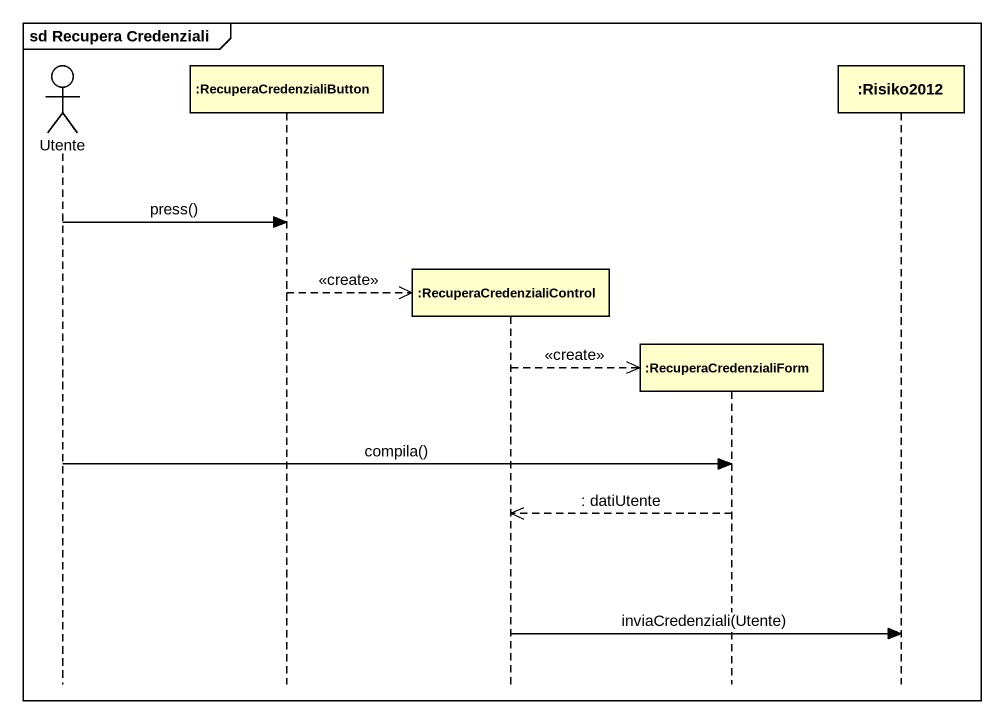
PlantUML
@startuml
mainframe sd Recupera Credenziali
hide footbox
actor Utente
participant ":RecuperaCredenzialiButton" as RecuperaCredenzialiButton
participant ":RecuperaCredenzialiControl" as RecuperaCredenzialiControl
participant ":RecuperaCredenzialiForm" as RecuperaCredenzialiForm
participant ":Risiko2012" as Risiko2012

Utente -> RecuperaCredenzialiButton : press()
RecuperaCredenzialiButton -->> RecuperaCredenzialiControl ** : <<create>>
RecuperaCredenzialiControl -->> RecuperaCredenzialiForm ** : <<create>>
Utente -> RecuperaCredenzialiForm : compila()
RecuperaCredenzialiForm -->> RecuperaCredenzialiControl : : datiUtente
RecuperaCredenzialiControl -> Risiko2012 : inviaCredenziali(Utente)
@enduml
